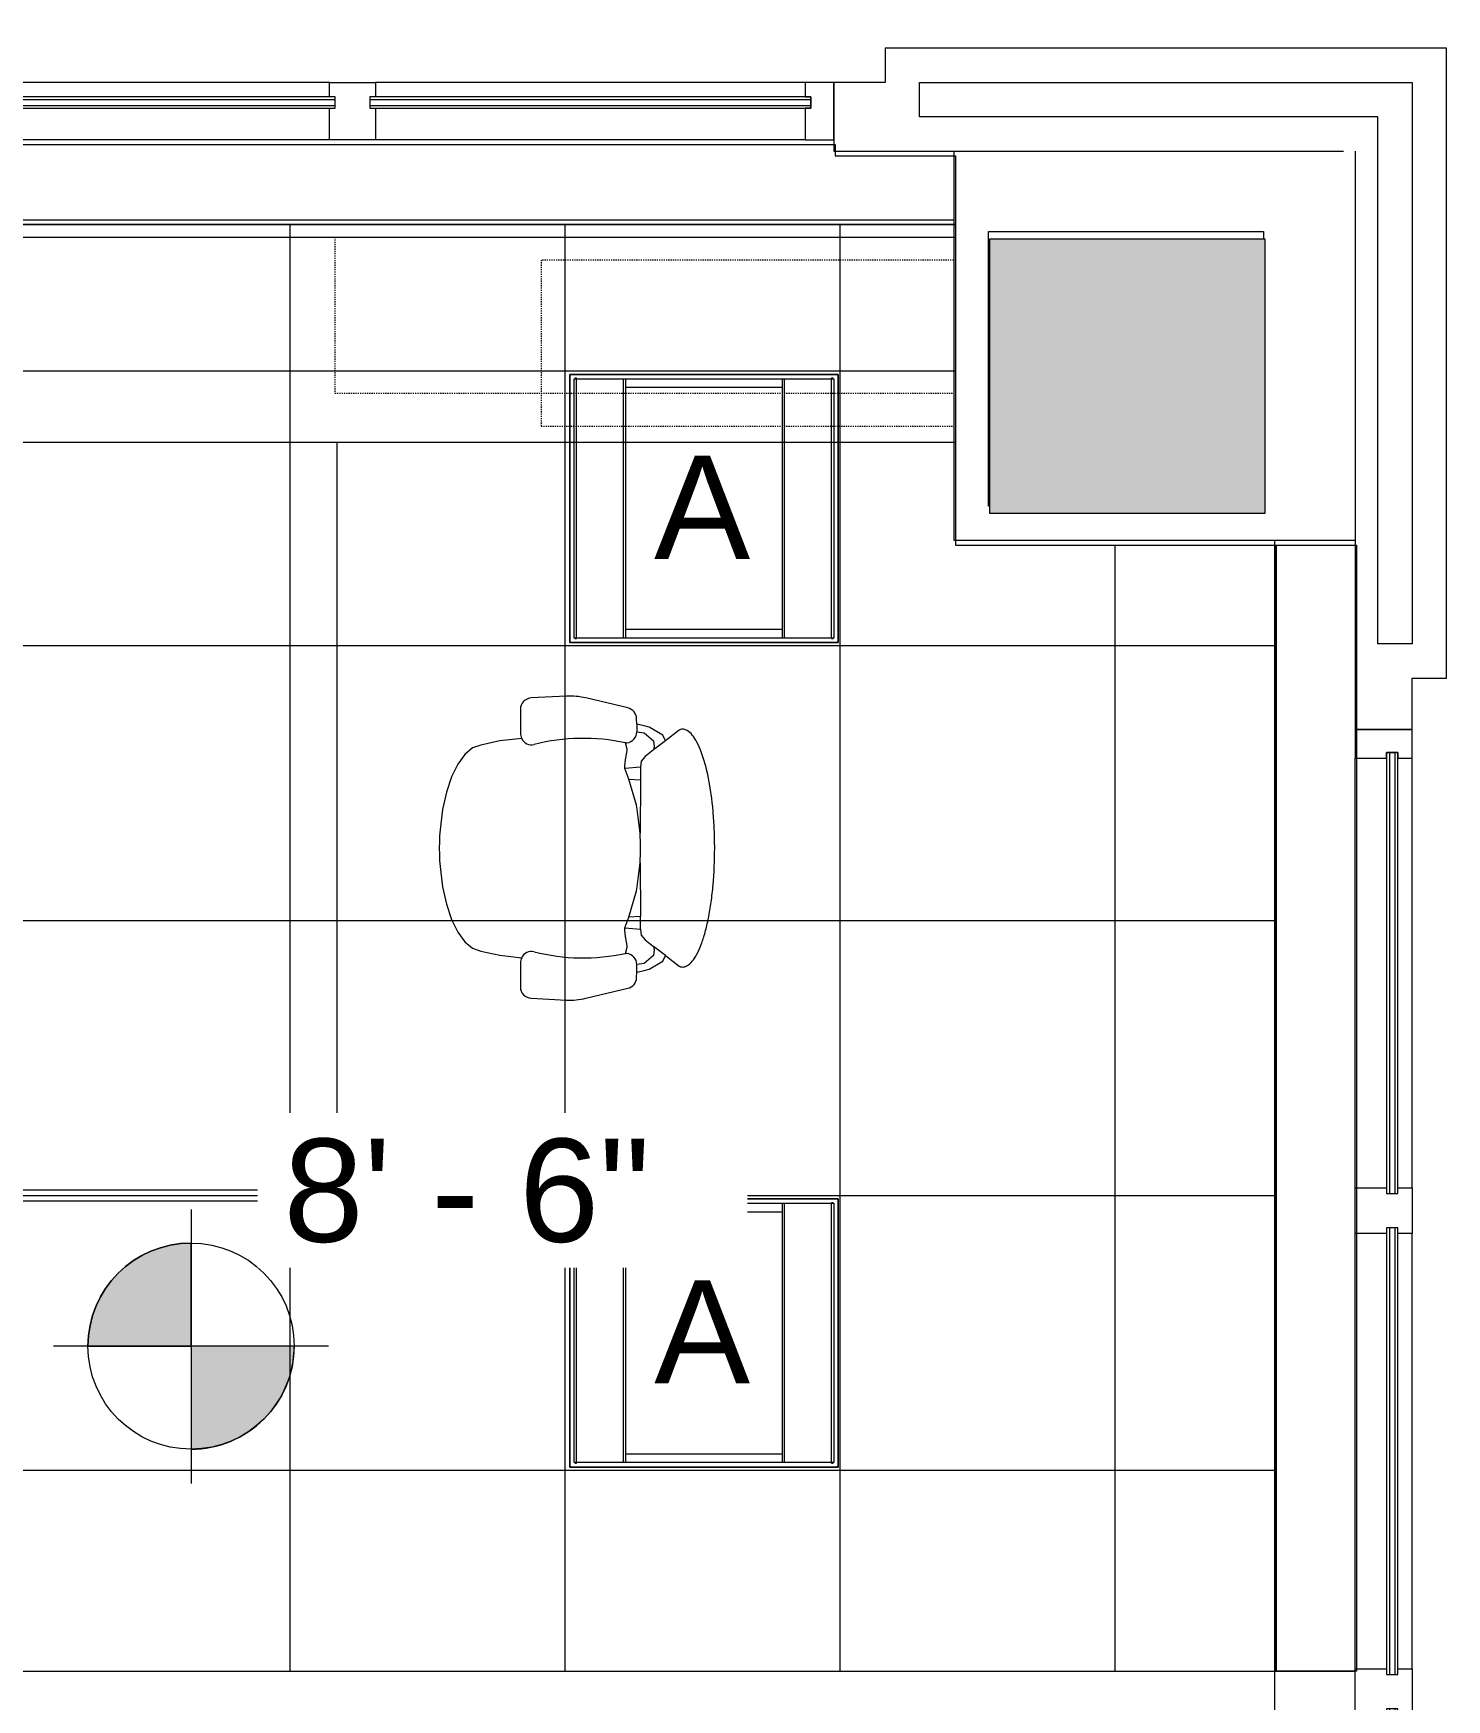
# Model space of a CAD drawing. Header units: inches. Extents: x -1206 to 1060, y -822 to 854.
# Drawn here: x -159.4 to -36.1, y 532.5 to 678 of the extents above; entities that cross this region are included whole.
import ezdxf

# ---------------------------------------------------------------- set-up
doc = ezdxf.new("R2010")
doc.units = ezdxf.units.IN
doc.header["$MEASUREMENT"] = 0
doc.linetypes.add('X1$0$DASH 1_32_', pattern=[0.0625, 0.03125, -0.03125])
doc.linetypes.add('X1$0$IMPORT-2DASHES', pattern=[163.1999989663522, 71.99999854320616, -24.00000029661524, 9.599999766650162, -24.00000029661524, 9.599999766650162, -24.00000029661524])
for name, color, linetype, lineweight in [('X1$0$18_0109_REV_dwg _7_', 8, 'Continuous', 9), ('X1$0$A-Anno-Revs-FinF', 7, 'Continuous', 9), ('X1$0$A-CLNG', 13, 'Continuous', 13), ('X1$0$A-CLNG-PATT', 13, 'Continuous', 13), ('X1$0$A-WALL', 113, 'Continuous', 13), ('X1$0$ArchiCAD Windows_Pen_No__4', 7, 'Continuous', 9), ('X1$0$BB Columns_Pen_No__3', 250, 'Continuous', 20), ('X1$0$BB Columns_Pen_No__7', 250, 'Continuous', 20), ('X1$0$BB Shell_Pen_No__100', 250, 'Continuous', 20), ('X1$0$E-LITE-EQPM', 33, 'Continuous', 9), ('X1$0$E-LITE-EQPM-IDEN', 33, 'Continuous', 9), ('X1$0$G-ANNO-DIMS', 111, 'Continuous', 9), ('X1$0$GLZ_GLAZING', 7, 'Continuous', 9), ('X1$0$I-FURN', 30, 'Continuous', 9), ('X1$0$I-WALL', 2, 'Continuous', 13), ('X1$0$S-COLS', 52, 'Continuous', 9)]:
    doc.layers.add(name, color=color, linetype=linetype, lineweight=lineweight)
doc.styles.add('X1$0$Arial', font='arial.ttf', dxfattribs={"height": 8.999999999999991})

# ---------------------------------------------------------------- blocks, each defined once
blk = doc.blocks.new('X1$0$P-Top Desk 10 - P-Top Desk 1-4835161-FIRST FLOOR RCP')
at = {"layer": 'X1$0$I-FURN'}
for p, q in [((3888.208925614376, -804.130542668239), (3888.208925614376, -803.1305426682399)), ((3888.208925614376, -803.1305426682399), (3924.208925614375, -803.1305426682403)), ((3924.208925614375, -804.1305426682394), (3888.208925614376, -804.130542668239)), ((3888.208925614375, -869.3879348162897), (3888.208925614376, -804.130542668239)), ((3924.208925614375, -803.1305426682403), (3924.208925614375, -804.1305426682394)), ((3924.208925614375, -804.1305426682394), (3924.208925614374, -869.3879348162901)), ((3834.208925614374, -869.3879348162884), (3959.855356603886, -869.3879348162905)), ((3834.208925614374, -887.310706398062), (3834.208925614374, -869.3879348162884)), ((3959.855356603886, -869.3879348162905), (3959.855356603885, -887.3107063980641)), ((3959.855356603885, -887.3107063980641), (3834.208925614374, -887.310706398062))]:
    blk.add_line(p, q, dxfattribs=at)
at = {"layer": 'X1$0$I-FURN', "linetype": 'X1$0$DASH 1_32_'}
for p, q in [((3870.373408252959, -870.8107063980675), (3834.37340825296, -870.8107063980669)), ((3870.373408252959, -885.3107063980684), (3870.373408252959, -870.8107063980675)), ((3888.373408252959, -873.6857063980677), (3834.373408252959, -873.6857063980669)), ((3888.373408252959, -887.3107063980641), (3888.373408252959, -873.6857063980677)), ((3834.373408252959, -885.310706398068), (3870.373408252959, -885.3107063980684))]:
    blk.add_line(p, q, dxfattribs=at)
blk = doc.blocks.new('X1$0$HermanMiller_Seating_AE11_Aeron_WorkChair - Std Tlt Adj Arms FabPds Size A-4836232-FIRST FLOOR RCP')
at = {"layer": 'X1$0$I-FURN'}
for p, q in [((-0.1498667921451475, 13.11086081688201), (-3.811909893561642, 12.23894579273522)), ((4.613714751973238, 13.10888951637583), (1.547144883530031, 13.26614950962933)), ((5.562500000000067, 10.03003776534942), (5.562500000000067, 12.11020185289924)), ((-7.096680701611565, 9.37395228400467), (-8.292022690365206, 10.29180416822622)), ((-5.687499999999939, 10.56023386263086), (-6.874999999999928, 9.872733862630872)), ((-5.249999999999918, 10.68523386263087), (-5.687499999999939, 10.56023386263086)), ((-4.590753424657456, 10.81708317769936), (-5.249999999999937, 10.68523386263086)), ((-4.590753424657513, 10.81708317769936), (-4.604382401970716, 10.15955964694307)), ((-4.580031201800547, 11.28886098340316), (-4.590753424657456, 10.81708317769936)), ((-6.874999999999925, 9.872733862630874), (-7.096680701611565, 9.37395228400467)), ((-7.096680701611617, 9.37395228400467), (-6.067134858344434, 8.583408154353076)), ((-6.124999999999928, 8.872733862630868), (-6.062499999999926, 9.372733862630872)), ((-6.067134858344379, 8.58340815435308), (-6.124999999999928, 8.872733862630868)), ((-6.062499999999926, 9.372733862630874), (-5.249999999999932, 10.06023386263087)), ((-5.249999999999932, 10.06023386263087), (-4.60438240197065, 10.15955964694307)), ((-3.608315446579753, 9.188116060162278), (-3.742000450927722, 8.653376042770502)), ((7.367063387764135, 9.355001127319452), (5.449399276773777, 9.568074917429495)), ((9.024433967334852, 8.99224883506591), (7.367063387764117, 9.355001127319456)), ((9.734018504882687, 8.74503381056168), (9.024433967334858, 8.99224883506591)), ((10.41136366487851, 8.186370293909603), (9.734018504882687, 8.74503381056168)), ((-5.320656891162889, 8.010219715267294), (-6.067134858344379, 8.58340815435308)), ((-4.969844348888399, 7.60093841594706), (-5.32065689116289, 8.010219715267294)), ((-4.911375591842654, 7.074719602535345), (-4.969844348888399, 7.60093841594706)), ((-3.742000450927722, 8.653376042770502), (-3.742000450927722, 8.53643852867912)), ((-3.742000450927722, 8.53643852867912), (-3.625062936836292, 7.71787593003907)), ((-3.625062936836292, 7.717875930039073), (-3.566594179790488, 7.191657116626825)), ((11.03234625542778, 7.336154710171571), (10.41136366487851, 8.186370293909603)), ((11.57485039960318, 6.22466691501146), (11.03234625542779, 7.33615471017156)), ((-4.911375591842705, 7.074719602535323), (-4.906790916798449, 5.960643566783702)), ((-3.566594179790488, 6.952466746894237), (-4.911375591842654, 7.074719602535345)), ((-4.906790916798396, 5.960643566783721), (-3.887337075584272, 6.020611439796319)), ((-4.887596432278584, 1.296383828468977), (-4.906790916798396, 5.960643566783721)), ((-3.887337075584272, 6.020611439796317), (-4.560563049568188, 3.742000450927689)), ((-3.566594179790488, 7.191657116626833), (-3.566594179790488, 6.952466746894237)), ((12.01955517751515, 4.891491798017939), (11.57485039960318, 6.224666915011468)), ((12.35062272786632, 3.384109493510989), (12.01955517751516, 4.89149179801792)), ((-4.619031806613896, 3.391187908653444), (-4.887596432278584, 1.296383828468907)), ((-4.560563049568189, 3.74200045092768), (-4.619031806613914, 3.391187908653307)), ((12.50897615758763, 2.130535837708004), (12.35062272786632, 3.384109493511001)), ((-4.906790916798396, -5.960643566784712), (-4.887596432278584, -1.296383828469966)), ((-4.887596432278584, -1.296383828469898), (-4.619031806613881, -3.391187908654556)), ((12.35062272786632, -3.384109493511994), (12.5089761575877, -2.130535837708464)), ((-4.619031806613913, -3.3911879086543), (-4.560563049568185, -3.742000450928688)), ((-4.560563049568188, -3.74200045092868), (-3.887337075584271, -6.020611439797311)), ((12.01955517751516, -4.891491798018913), (12.35062272786631, -3.384109493512021)), ((11.57485039960318, -6.224666915012452), (12.01955517751517, -4.891491798018884)), ((-4.969844348888399, -7.60093841594805), (-4.911375591842654, -7.074719602536336)), ((-4.911375591842705, -7.074719602536314), (-4.906790916798449, -5.960643566784693)), ((-4.911375591842654, -7.074719602536336), (-3.566594179790488, -6.952466746895229)), ((-3.887337075584271, -6.020611439797311), (-4.906790916798396, -5.960643566784712)), ((-3.566594179790488, -7.191657116627816), (-3.625062936836313, -7.717875930040254)), ((-3.566594179790488, -6.952466746895229), (-3.566594179790488, -7.191657116627821)), ((11.03234625542778, -7.336154710172555), (11.57485039960318, -6.224666915012462)), ((-7.096680701611617, -9.37395228400566), (-6.067134858344434, -8.583408154354068)), ((-6.124999999999928, -8.87273386263186), (-6.067134858344379, -8.583408154354071)), ((-6.067134858344379, -8.583408154354071), (-5.320656891162884, -8.010219715268281)), ((-5.320656891162891, -8.010219715268287), (-4.969844348888399, -7.60093841594805)), ((-3.625062936836291, -7.717875930040051), (-3.742000450927722, -8.536438528680112)), ((-3.742000450927722, -8.536438528680112), (-3.742000450927722, -8.653376042771493)), ((-3.742000450927722, -8.653376042771493), (-3.608315446579753, -9.188116060163269)), ((9.734018504882687, -8.74503381056267), (10.41136366487851, -8.186370293910592)), ((10.41136366487851, -8.186370293910596), (11.03234625542778, -7.33615471017256)), ((-8.292022690365206, -10.29180416822721), (-7.096680701611565, -9.37395228400566)), ((-7.096680701611565, -9.37395228400566), (-6.874999999999926, -9.872733862631863)), ((-6.874999999999925, -9.872733862631863), (-5.687499999999935, -10.56023386263186)), ((-6.062499999999925, -9.372733862631865), (-6.124999999999928, -8.87273386263186)), ((-5.249999999999932, -10.06023386263186), (-6.062499999999925, -9.372733862631865)), ((-4.60438240197065, -10.15955964694406), (-5.249999999999931, -10.06023386263186)), ((-4.590753424657513, -10.81708317770035), (-4.604382401970716, -10.15955964694407)), ((5.449399276773777, -9.568074917430486), (7.367063387764149, -9.355001127320442)), ((5.562500000000067, -12.11020185290024), (5.562500000000067, -10.03003776535042)), ((7.367063387764125, -9.355001127320444), (9.024433967334868, -8.992248835066897)), ((9.024433967334863, -8.9922488350669), (9.734018504882687, -8.74503381056267)), ((-5.687499999999938, -10.56023386263186), (-5.249999999999905, -10.68523386263186)), ((-5.249999999999932, -10.68523386263186), (-4.590753424657456, -10.81708317770035)), ((-4.590753424657456, -10.81708317770035), (-4.580031201800547, -11.28886098340415)), ((-3.811909893561642, -12.23894579273622), (-0.1498667921451475, -13.110860816883)), ((1.547144883530031, -13.26614950963032), (4.613714751973238, -13.10888951637683))]:
    blk.add_line(p, q, dxfattribs=at)
for centre, radius, start, end in [((1.239856371691076, 7.274023528769823), 5.999999999999972, 87.06432655357877, 103.392497753751), ((4.562500000000078, 12.11020185289924), 1.000000000000006, 6.997220299219738e-14, 87.06432655357878), ((-3.580289366255605, 11.26613957804986), 0.9999999999999963, 103.3924977537509, 178.6980473274206), ((-8.56608441605573, 9.934886571978089), 0.4500000000000106, 52.48088617952398, 89.37751836712339), ((-3.604790041986201, 10.1881098459042), 1.000000000000002, 181.6360282142948, 262.7249950421103), ((-3.604790041986192, 10.18810984590441), 1.00000000000021, 262.7249950421116, 269.7980087773039), ((0.08505823584170427, -7.788666172886327), 17.37389260201519, 75.7340595628897, 102.2736964578783), ((4.597255731580105, 9.957458322573178), 0.9368927675121212, 255.7340595628819, 335.442168768923), ((4.562500000000017, 10.03003776534944), 1.000000000000066, 332.4861608058481, 359.9999999999986), ((17.98987033145452, -0.9883562041947639), 22.97254516515543, 159.7775567035766, 162.2357042212114), ((-4.356990077533291, -3.290701044988963e-13), 16.99999999999996, 352.8004386806408, 7.199561319358859), ((27.51683178174757, -4.905203049547847e-13), 32.43034965751514, 177.7090250655425, 182.290974934458), ((17.98987033145452, 0.9883562041937728), 22.97254516515543, 197.7642957787882, 200.2224432964231), ((-3.604790041986201, -10.18810984590519), 1.000000000000002, 97.27500495788892, 178.3639717857044), ((-3.604790041986266, -10.18810984590432), 0.9999999999991358, 90.20199122269132, 97.27500495789121), ((0.08505823584170427, 7.788666172885335), 17.37389260201519, 257.7263035421214, 284.26594043711), ((4.597255731580105, -9.957458322574169), 0.9368927675121212, 24.55783123107662, 104.2659404371177), ((4.562500000000075, -10.03003776535042), 1.00000000000001, 359.9999999999995, 27.513839194152), ((-8.566084416055729, -9.93488657197908), 0.4500000000000091, 270.6224816367409, 307.5191138204751), ((-3.580289366255601, -11.26613957805084), 1, 181.3019526725788, 256.6075022462481), ((4.562500000000081, -12.11020185290023), 1.000000000000001, 272.9356734464204, 359.9999999999991), ((1.239856371691116, -7.274023528770535), 6.000000000000248, 256.6075022462485, 272.93567344642)]:
    blk.add_arc(centre, radius, start, end, dxfattribs=at)
blk.add_open_spline([(-8.561195552920454, 10.38486001454693), (-8.710730078221964, 10.38433531271926), (-9.005607835558912, 10.29951571032074), (-9.440336930427637, 9.917222975277355), (-9.85251946817514, 9.291125114436397), (-10.23314667610433, 8.43614472139704), (-10.57253867466133, 7.373465415736895), (-10.8624282749877, 6.129223243292063), (-11.09562593340602, 4.734046992967156), (-11.32346572835723, 2.718458350353071), (-11.4174278003566, 0.5437823195477121), (-11.37062425860676, -1.631233646964741), (-11.23178638666749, -3.75278060539291), (-10.89104076741977, -6.20527974809798), (-10.25377912771503, -8.541005613172862), (-9.585202828641364, -9.790056948336002), (-9.005616595538273, -10.29946273339908), (-8.710730078191629, -10.3843353127258), (-8.56119555289012, -10.38486001454759)], degree=3, knots=[0, 0, 0, 0, 0.05, 0.1, 0.15, 0.2, 0.25, 0.3, 0.35, 0.4, 0.5, 0.55, 0.6, 0.7, 0.8, 0.9, 0.95, 1, 1, 1, 1], dxfattribs=at)
blk = doc.blocks.new('X1$0$Walls 5 - Walls 1-5281148-FIRST FLOOR RCP')
at = {"layer": 'X1$0$A-WALL', "lineweight": 9}
for p, q in [((-756.8744457852035, 844.3058798546583), (-756.8744457852035, 845.3058798518467)), ((-756.8744457852035, 845.3058798518467), (-630.8744449805408, 845.3058798518464)), ((-630.8744449805408, 845.3058798518464), (-630.8744449805408, 844.3058798546583)), ((-761.4054659424426, 838.3058798546583), (-761.4054659424426, 844.3058798546583)), ((-761.4054659424426, 844.3058798546583), (-756.8744457852035, 844.3058798546583)), ((-630.8744449805408, 844.3058798546583), (-620.3744457852035, 844.3058798546583)), ((-620.3744457852035, 844.3058798546583), (-620.3744457852035, 838.3058798546577)), ((-620.3744457852035, 838.3058798546577), (-761.4054659424426, 838.3058798546583))]:
    blk.add_line(p, q, dxfattribs=at)
blk = doc.blocks.new('X1$0$Walls 7 - Walls 1-5281431-FIRST FLOOR RCP')
at = {"layer": 'X1$0$A-WALL', "lineweight": 9}
for p, q in [((-50.92947704819981, 633.3058798546475), (-48.12359719354276, 633.3058798546475)), ((-50.92947704820121, 535.018808379987), (-50.92947704819981, 633.3058798546475)), ((-48.12359719354276, 633.3058798546475), (-43.92947704819935, 633.3058798546475)), ((-43.92947704819935, 633.3058798546475), (-43.92947704820069, 535.018808379998)), ((-48.12359719354378, 535.0188083799869), (-50.92947704820121, 535.018808379987)), ((-43.92947704820069, 535.018808379998), (-48.12359719354378, 535.0188083799869))]:
    blk.add_line(p, q, dxfattribs=at)
blk = doc.blocks.new('X1$0$18_0109_REV_dwg _7__window-fixed-5632552-FIRST FLOOR RCP')
at = {"layer": 'X1$0$ArchiCAD Windows_Pen_No__4', "color": 253, "linetype": 'X1$0$IMPORT-2DASHES'}
for p, q in [((-6723.595691805847, 3788.311224593985), (-6761.095691805847, 3788.311224593985)), ((-6681.595691805847, 3788.311224593985), (-6719.595691805847, 3788.311224593985)), ((-6640.095691805847, 3788.311224593985), (-6677.595691805847, 3788.311224593985)), ((-6723.595691805847, 3783.311224593985), (-6761.103504305847, 3783.311224593985)), ((-6681.595691805847, 3783.311224593985), (-6719.595691805847, 3783.311224593985)), ((-6640.087879305847, 3783.311224593983), (-6677.595691805847, 3783.311224593983))]:
    blk.add_line(p, q, dxfattribs=at)
at = {"layer": 'X1$0$ArchiCAD Windows_Pen_No__4', "color": 253, "flags": 128}
for points in [[(-6723.170494955451, 3788.311224593985), (-6721.595691805846, 3788.311224593985), (-6720.020888656235, 3788.311224593985)], [(-6681.170494955451, 3788.311224593985), (-6679.595691805846, 3788.311224593985), (-6678.020888656235, 3788.311224593985)]]:
    blk.add_lwpolyline(points, dxfattribs=at)
at = {"layer": 'X1$0$GLZ_GLAZING', "color": 253}
for p, q in [((-6723.095691806196, 3786.811224593982), (-6761.603504278954, 3786.811224593982)), ((-6761.603504278954, 3786.315852171224), (-6723.103504306197, 3786.315852171224)), ((-6681.095691805846, 3786.811224593982), (-6720.095691778954, 3786.811224593982)), ((-6720.095691778954, 3786.315852171224), (-6681.095691805846, 3786.315852171224)), ((-6639.587879306196, 3786.811224593982), (-6678.095691778954, 3786.811224593982)), ((-6678.095691778954, 3786.315852171224), (-6639.595691806197, 3786.315852171224))]:
    blk.add_line(p, q, dxfattribs=at)
at = {"layer": 'X1$0$GLZ_GLAZING', "color": 253, "flags": 128}
for points in [[(-6763.595691805846, 3783.311224593983), (-6761.103504305847, 3783.311224593983), (-6761.103504305847, 3786.061224593985), (-6761.603504305846, 3786.061224593985), (-6761.603504305846, 3787.061224593985), (-6761.103504305847, 3787.061224593985), (-6761.095691805847, 3788.311224593985), (-6763.595691805846, 3788.311224593985), (-6763.595691805846, 3787.061224593985), (-6763.595691805846, 3786.061224593985)], [(-6719.595691805847, 3783.311224593985), (-6723.595691805847, 3783.311224593985), (-6723.595691805847, 3786.061224593985), (-6723.095691805846, 3786.061224593985), (-6723.095691805846, 3787.061224593985), (-6723.595691805847, 3787.061224593985), (-6723.595691805847, 3788.311224593985), (-6719.595691805847, 3788.311224593985), (-6719.595691805847, 3787.061224593985), (-6720.095691805846, 3787.061224593985), (-6720.095691805846, 3786.061224593985), (-6719.595691805847, 3786.061224593985)], [(-6677.595691805847, 3783.311224593985), (-6681.595691805847, 3783.311224593985), (-6681.595691805847, 3786.061224593985), (-6681.095691805846, 3786.061224593985), (-6681.095691805846, 3787.061224593985), (-6681.595691805847, 3787.061224593985), (-6681.595691805847, 3788.311224593985), (-6677.595691805847, 3788.311224593985), (-6677.595691805847, 3787.061224593985), (-6678.095691805846, 3787.061224593985), (-6678.095691805846, 3786.061224593985), (-6677.595691805847, 3786.061224593985)], [(-6637.595691805846, 3783.311224593983), (-6637.595691805846, 3788.311224593985), (-6640.095691805847, 3788.311224593985), (-6640.087879305847, 3787.061224593985), (-6639.587879305846, 3787.061224593985), (-6639.587879305846, 3786.061224593985), (-6640.087879305847, 3786.061224593985), (-6640.087879305847, 3783.311224593983)], [(-6681.095691805846, 3786.061224593982), (-6681.095691805846, 3787.061224593982), (-6720.095691778954, 3787.061224593982), (-6720.095691778954, 3786.065130843985), (-6681.587879306196, 3786.065130843985)]]:
    blk.add_lwpolyline(points, close=True, dxfattribs=at)
for points in [[(-6723.095691806196, 3786.061224593982), (-6723.095691806196, 3787.061224593982), (-6761.603504278954, 3787.061224593982), (-6761.603504278954, 3786.065130843985), (-6723.095691806196, 3786.065130843985)], [(-6639.587879306196, 3786.061224593982), (-6639.587879306196, 3787.061224593982), (-6678.095691778954, 3787.061224593982), (-6678.095691778954, 3786.065130843985), (-6639.587879306196, 3786.065130843985)]]:
    blk.add_lwpolyline(points, dxfattribs=at)
blk = doc.blocks.new('X1$0$18_0109_REV_dwg _7_-5631515-FIRST FLOOR RCP')
at = {"layer": 'X1$0$A-Anno-Revs-FinF', "color": 253, "flags": 128}
for points in [[(-6592.689988332017, 3634.816321040761), (-6598.689988332143, 3634.816321040761), (-6598.689988332143, 3584.316321040758), (-6445.689988332143, 3584.316321040758)], [(-6404.559926524034, 3397.316321040759), (-6411.689988332143, 3397.316321040759), (-6417.689988332143, 3397.316321040759), (-6417.689988332143, 3556.31632104076)]]:
    blk.add_lwpolyline(points, dxfattribs=at)
at = {"layer": 'X1$0$BB Columns_Pen_No__3', "color": 9, "flags": 128}
blk.add_lwpolyline([(-6410.689988332144, 3556.316321040758), (-6445.689988332143, 3556.316321040758), (-6445.689988332143, 3590.316321040758)], dxfattribs=at)
at = {"layer": 'X1$0$BB Columns_Pen_No__7', "color": 9, "flags": 128}
for points in [[(-6442.689988332142, 3583.31632104076), (-6418.689988332142, 3583.31632104076), (-6418.689988332142, 3582.682224625982)], [(-6442.559927328698, 3559.31632104076), (-6442.689988332142, 3559.31632104076), (-6442.689988332142, 3583.31632104076)]]:
    blk.add_lwpolyline(points, dxfattribs=at)
at = {"layer": 'X1$0$BB Shell_Pen_No__100', "color": 9, "flags": 128}
blk.add_lwpolyline([(-6410.689988332144, 3590.316321040758), (-6410.689988332144, 3547.316321040758), (-6410.689988332144, 3539.816321040758), (-6405.689988332144, 3539.816321040758), (-6405.689988332144, 3544.316321040758), (-6402.689988332144, 3544.316321040758), (-6402.689988332144, 3599.316321040758), (-6451.689988332143, 3599.316321040758), (-6451.689988332143, 3596.316321040758), (-6456.18998752748, 3596.316321040758), (-6456.18998752748, 3590.316321040758), (-6411.689988332144, 3590.316321040758)], dxfattribs=at)
blk.add_lwpolyline([(-6405.689988332144, 3596.316321040758), (-6405.689988332144, 3547.316321040758), (-6408.689988332144, 3547.316321040758), (-6408.689988332144, 3593.316321040758), (-6448.689988332143, 3593.316321040758), (-6448.689988332143, 3596.316321040758)], close=True, dxfattribs=at)
blk.add_blockref('X1$0$18_0109_REV_dwg _7__window-fixed-5632552-FIRST FLOOR RCP', (181.4057042783661, -191.9949035532268))
at = {"rotation": 270}
blk.add_blockref('X1$0$18_0109_REV_dwg _7__window-fixed-5632552-FIRST FLOOR RCP', (-10194.00121292613, -3223.779370765088), dxfattribs=at)
blk = doc.blocks.new('X1$0$L-Recessed-Axis-Duo - 2 x 2-V18-FIRST FLOOR RCP')
at = {"layer": 'X1$0$E-LITE-EQPM'}
for p, q in [((-11.70124999999993, 11.70125000000018), (-11.70124999999993, -11.70125000000001)), ((11.70125000000027, 11.70125000000018), (-11.70124999999993, 11.70125000000018)), ((11.70125000000018, -11.70125000000001), (11.70125000000027, 11.70125000000018)), ((-11.37499999999974, 11.26001541712425), (-11.37499999999974, 11.27436132113721)), ((-11.37499999999974, 11.13871248809951), (-11.37499999999974, 11.26001541712425)), ((11.37500000000194, 11.13871248809951), (-11.37499999999974, 11.13871248809951)), ((-11.3212503404504, 11.32125034045099), (-11.3212503404504, -11.32125034045033)), ((11.3212503404509, 11.32125034045099), (-11.3212503404504, 11.32125034045098)), ((11.3212503404509, -11.32125034045032), (11.3212503404509, 11.32125034045099)), ((11.37500000000194, 11.27436132113729), (11.37500000000194, 11.26001541712425)), ((11.37500000000194, 11.26001541712425), (11.37500000000194, 11.13871248809951)), ((11.3212503404508, 7.025524577924568), (-11.32125034045045, 7.025524577924568)), ((11.3212503404508, 7.015847702113351), (-11.32125034045045, 7.015847702113351)), ((-11.32125034045055, 6.852663287768791), (11.3212503404508, 6.852663287768791)), ((-10.57125025785035, 6.863553461615177), (-10.57125025785035, -6.863553461615155)), ((10.57125025785085, -6.863215716456192), (10.57125025785085, 6.863215716455894)), ((11.32125034045089, -6.852663287769643), (-11.32125034045046, -6.852663287769643)), ((11.32125034045096, -7.015847702113612), (-11.32125034045037, -7.015847702113612)), ((11.32125034045096, -7.025524577924827), (-11.32125034045037, -7.025524577924827)), ((-11.37499999999974, -11.26001541712435), (-11.37499999999974, -11.13871248810012)), ((11.37500000000194, -11.13871248810012), (-11.37499999999974, -11.13871248810012)), ((-11.37499999999974, -11.2743613211372), (-11.37499999999974, -11.26001541712435)), ((-11.3212503404504, -11.32125034045032), (11.3212503404509, -11.32125034045032)), ((11.37500000000194, -11.13871248810012), (11.37500000000194, -11.26001541712435)), ((11.37500000000193, -11.26001541712435), (11.37500000000193, -11.27436132113728)), ((-11.70124999999993, -11.70125000000001), (11.70125000000018, -11.70125000000001))]:
    blk.add_line(p, q, dxfattribs=at)
for points, knots in [([(-11.64125001675038, 11.64125001675096), (-11.64660277706012, 11.64648600304518), (-11.65431583323239, 11.65433927915206), (-11.66427681762281, 11.66427666576342), (-11.67133766628085, 11.67133580883766), (-11.67787256750439, 11.67788014914007), (-11.68380222611832, 11.6837977483684), (-11.68897699868519, 11.68898732805266), (-11.69336573628239, 11.69336016269693), (-11.69682921501146, 11.69684117998933), (-11.70022710545539, 11.70021528227364), (-11.70122677902002, 11.7012500000004), (-11.70124999999982, 11.7012500000004)], [-1, -1, -1, -1, -0.8333333333333333, -0.75, -0.6666666666666666, -0.5833333333333333, -0.5, -0.4166666666666666, -0.3333333333333333, -0.25, -0.1666666666666667, 0, 0, 0, 0]), ([(11.70125000000032, 11.7012500000004), (11.70125000000032, 11.7012267790206), (11.70021528227355, 11.70022710545597), (11.69684117998925, 11.69682921501204), (11.69336016269685, 11.69336573628298), (11.68898732805257, 11.68897699868577), (11.68379774836832, 11.6838022261189), (11.67788014913999, 11.67787256750498), (11.67133580883757, 11.67133766628143), (11.66427666576333, 11.66427681762339), (11.65433927915198, 11.65431583323298), (11.64648600304509, 11.6466027770607), (11.64125001675088, 11.64125001675096)], [0, 0, 0, 0, 0.1666666666666667, 0.25, 0.3333333333333333, 0.4166666666666666, 0.5, 0.5833333333333333, 0.6666666666666666, 0.75, 0.8333333333333334, 1, 1, 1, 1]), ([(-11.70124999999982, -11.70124999999974), (-11.70124999999982, -11.70122677901994), (-11.70021528227305, -11.70022710545531), (-11.69684117998876, -11.69682921501138), (-11.69336016269634, -11.69336573628232), (-11.68898732805207, -11.68897699868511), (-11.68379774836782, -11.68380222611823), (-11.67788014913949, -11.67787256750431), (-11.67133580883706, -11.67133766628077), (-11.66427666576283, -11.66427681762273), (-11.65433927915148, -11.65431583323231), (-11.6464860030446, -11.64660277706004), (-11.64125001675037, -11.6412500167503)], [0, 0, 0, 0, 0.1666666666666667, 0.25, 0.3333333333333333, 0.4166666666666666, 0.5, 0.5833333333333333, 0.6666666666666666, 0.75, 0.8333333333333334, 1, 1, 1, 1]), ([(11.70125000000032, -11.70124999999974), (11.70122677902052, -11.70124999999974), (11.70022710545588, -11.70021528227297), (11.69682921501196, -11.69684117998868), (11.6933657362829, -11.69336016269627), (11.68897699868568, -11.68898732805199), (11.68380222611881, -11.68379774836774), (11.67787256750489, -11.67788014913941), (11.67133766628135, -11.67133580883699), (11.66427681762331, -11.66427666576276), (11.65431583323289, -11.65433927915141), (11.64660277706061, -11.64648600304452), (11.64125001675088, -11.6412500167503)], [0, 0, 0, 0, 0.1666666666666667, 0.25, 0.3333333333333333, 0.4166666666666666, 0.5, 0.5833333333333333, 0.6666666666666666, 0.75, 0.8333333333333334, 1, 1, 1, 1])]:
    blk.add_open_spline(points, degree=3, knots=knots, dxfattribs=at)
blk = doc.blocks.new('X1$0$Concrete-Rectangular-Column - 24 X 24-V32-FIRST FLOOR RCP')
at = {"layer": 'X1$0$S-COLS'}
blk.add_hatch(color=7, dxfattribs=at).paths.add_polyline_path([(12, -12.00000000000034), (12, 11.99999999999966), (-12, 11.99999999999966), (-12, -12.00000000000034), (-7.076117538866526, -12.00000000000034)], flags=0)
at = {"layer": 'X1$0$S-COLS', "color": 8, "lineweight": 20}
for p, q in [((-12, 12), (11.99999999999999, 12)), ((-12, -12), (-12, 12)), ((11.99999999999999, 12), (11.99999999999999, -12)), ((11.99999999999999, -12), (-12, -12))]:
    blk.add_line(p, q, dxfattribs=at)
blk = doc.blocks.new('X1$0$Spot Elevations - Spot Elevation - Target Filled-49714-FIRST FLOOR RCP')
at = {"layer": 'X1$0$G-ANNO-DIMS'}
h = blk.add_hatch(color=256, dxfattribs=at)
edge = h.paths.add_edge_path(flags=0)
edge.add_line((1.249000902703301e-16, 0), (-0.09374999999999985, 0))
edge.add_arc((4.891920202254595e-16, -2.60208521396521e-16), 0.09375000000000024, 90.00000000000063, 180.0000000000003, ccw=False)
edge.add_line((1.249000902703301e-16, 0.09375000000000007), (1.249000902703301e-16, 0))
h = blk.add_hatch(color=256, dxfattribs=at)
edge = h.paths.add_edge_path(flags=0)
edge.add_line((1.249000902703301e-16, 0), (0.09375000000000029, 0))
edge.add_arc((2.289834988289385e-16, 6.245004513516504e-17), 0.09374999999999996, 269.99999999999955, 359.99999999999966, ccw=False)
edge.add_line((1.249000902703301e-16, -0.09375), (1.249000902703301e-16, 0))
for p, q in [((-2.706168622523819e-16, 0.1243846875261664), (-2.706168622523819e-16, -0.125)), ((1.249000902703301e-16, 0), (1.249000902703301e-16, 0.09375000000000007)), ((0.1250000000000001, 7.067913962433002e-16), (-0.1249999999999998, 7.067913962433002e-16)), ((-0.09374999999999985, 0), (1.249000902703301e-16, 0)), ((1.249000902703301e-16, 0), (1.249000902703301e-16, -0.09375)), ((0.09375000000000029, 0), (1.249000902703301e-16, 0))]:
    blk.add_line(p, q, dxfattribs=at)
blk.add_circle((1.249000902703301e-16, 0), 0.09375000000000007, dxfattribs=at)
for centre, radius, start, end in [((4.891920202254595e-16, -2.60208521396521e-16), 0.09375000000000024, 90.0000000000002, 179.9999999999999), ((2.289834988289385e-16, 6.245004513516504e-17), 0.09374999999999996, 269.9999999999992, 359.9999999999993)]:
    blk.add_arc(centre, radius, start, end, dxfattribs=at)
blk = doc.blocks.new('X1')
at = {"layer": 'X1$0$A-CLNG-PATT'}
h = blk.add_hatch(dxfattribs=at)
h.set_pattern_fill('FP1_10', color=256, style=0, pattern_type=2)
h.set_pattern_definition([(0, (-161.008, 576.535), (0, -24), []), (270, (-161.008, 576.535), (-24, -1.469576158976824e-15), [])])
h.paths.add_polyline_path([(-223.0857920039766, 535.0188083799981), (-50.92947704819971, 535.0188083799981), (-50.92947704819971, 633.3058798546587), (-78.92947704820834, 633.3058798546587), (-78.92947704820817, 661.3058798546585), (-223.3201190574354, 661.3058798546585), (-223.3201190574354, 535.0188083799981)], flags=0)
h.paths.add_polyline_path([(-99.11444868782381, 552.8335275237035), (-112.5837909324346, 552.8335275237035), (-112.5837909324334, 576.2358712737032), (-89.18144718243546, 576.2358712737052), (-89.18144718243546, 552.8335275237062), (-93.79113618782388, 552.8335275237052)], flags=0)
h.paths.add_polyline_path([(-178.9641361878239, 552.8335275237035), (-184.5837909324332, 552.8335275237064), (-184.5837909324332, 576.2358712737059), (-161.1814471824334, 576.2358712737035), (-161.1814471824349, 552.8335275237035), (-173.6408236878238, 552.8335275237035)], flags=0)
h.paths.add_polyline_path([(-162.9941986878238, 624.8335275237032), (-184.5837909324332, 624.8335275237052), (-184.5837909324334, 648.2358712737071), (-161.1814471824351, 648.2358712737071), (-161.1814471824334, 624.8335275237072)], flags=0)
h.paths.add_polyline_path([(-89.18144718243546, 624.8335275237047), (-112.5837909324334, 624.8335275237072), (-112.5837909324334, 648.2358712737071), (-89.18144718243717, 648.2358712737032), (-89.18144718243529, 628.0274575924952)], flags=0)
at = {"layer": 'X1$0$A-CLNG'}
for p, q in [((-223.3201190574355, 661.3058798546583), (-78.92947704820834, 661.3058798546579)), ((-78.92947704820834, 661.3058798546579), (-78.92947704820838, 633.3058798546585)), ((-112.5837909324355, 648.235871273703), (-112.5837909324335, 624.833527523703)), ((-89.1814471824355, 648.235871273705), (-112.5837909324355, 648.235871273703)), ((-89.18144718243346, 624.833527523705), (-89.1814471824355, 648.235871273705)), ((-78.92947704820838, 633.3058798546585), (-50.92947704819981, 633.3058798546584)), ((-50.92947704819981, 633.3058798546584), (-50.92947704819996, 535.018808379998)), ((-112.5837909324335, 624.833527523703), (-89.18144718243346, 624.833527523705)), ((-112.5837909324356, 576.235871273703), (-112.5837909324336, 552.833527523703)), ((-89.18144718243563, 576.235871273705), (-112.5837909324356, 576.235871273703)), ((-89.18144718243359, 552.833527523705), (-89.18144718243562, 576.235871273705)), ((-112.5837909324336, 552.833527523703), (-89.18144718243359, 552.833527523705))]:
    blk.add_line(p, q, dxfattribs=at)
at = {"layer": 'X1$0$I-WALL'}
for p, q in [((-225.5701190574356, 535.0188083799986), (-44.08579200397666, 535.0188083799981)), ((-44.08579200397665, 535.0188083799981), (-44.08579200397667, 530.0188083799981))]:
    blk.add_line(p, q, dxfattribs=at)
at = {"layer": 'X1$0$18_0109_REV_dwg _7_', "color": 253}
blk.add_blockref('X1$0$18_0109_REV_dwg _7_-5631515-FIRST FLOOR RCP', (6366.63045028049, -2922.602787536267), dxfattribs=at)
at = {"layer": 'X1$0$A-WALL', "lineweight": 9}
for name, p in [('X1$0$Walls 5 - Walls 1-5281148-FIRST FLOOR RCP', (541.4449687369952, -177)), ('X1$0$Walls 7 - Walls 1-5281431-FIRST FLOOR RCP', (0, 0))]:
    blk.add_blockref(name, p, dxfattribs=at)
at = {"layer": 'X1$0$E-LITE-EQPM', "extrusion": (0, 0, -1), "rotation": 269.9999999999951}
for p in [(100.8826190574342, 636.5346993987042), (100.8826190574343, 564.5346993987043)]:
    blk.add_blockref('X1$0$L-Recessed-Axis-Duo - 2 x 2-V18-FIRST FLOOR RCP', p, dxfattribs=at)
at = {"layer": 'X1$0$G-ANNO-DIMS', "xscale": 95.99999999999994, "yscale": 95.99999999999994, "zscale": 95.99999999999994}
blk.add_blockref('X1$0$Spot Elevations - Spot Elevation - Target Filled-49714-FIRST FLOOR RCP', (-145.6511410709835, 563.3881107436995), dxfattribs=at)
at = {"layer": 'X1$0$I-FURN', "rotation": 180}
for name, p in [('X1$0$P-Top Desk 10 - P-Top Desk 1-4835161-FIRST FLOOR RCP', (3755.276894045111, -227.0942937421143)), ('X1$0$HermanMiller_Seating_AE11_Aeron_WorkChair - Std Tlt Adj Arms FabPds Size A-4836232-FIRST FLOOR RCP', (-111.3422632408694, 606.8680459161786))]:
    blk.add_blockref(name, p, dxfattribs=at)
at = {"layer": 'X1$0$S-COLS'}
blk.add_blockref('X1$0$Concrete-Rectangular-Column - 24 X 24-V32-FIRST FLOOR RCP', (-63.92947704820835, 648.0794370897142), dxfattribs=at)
at = {"layer": 'X1$0$E-LITE-EQPM-IDEN', "char_height": 8.999999999999991, "width": 10.30199999999999, "attachment_point": 1, "style": 'X1$0$Arial'}
for insert in [(-105.2346815158155, 641.1244616494383), (-105.2346815158156, 569.1244616494384)]:
    blk.add_mtext('A', dxfattribs=dict(at, insert=insert))
at = {"layer": 'X1$0$G-ANNO-DIMS', "insert": (-137.5822744999649, 581.4959778389533), "char_height": 9, "width": 38.23472022955523, "attachment_point": 1, "line_spacing_factor": 0.9417779076525876, "style": 'X1$0$Arial', "bg_fill": 3, "box_fill_scale": 1.25, "bg_fill_color": 256, "bg_fill_true_color": 13158600, "bg_fill_transparency": 0}
blk.add_mtext('8\' - 6"', dxfattribs=at)

msp = doc.modelspace()

# ---------------------------------------------------------------- block references
at = {"color": 253}
msp.add_blockref('X1', (0, 0), dxfattribs=at)

doc.saveas('drawing.dxf')
